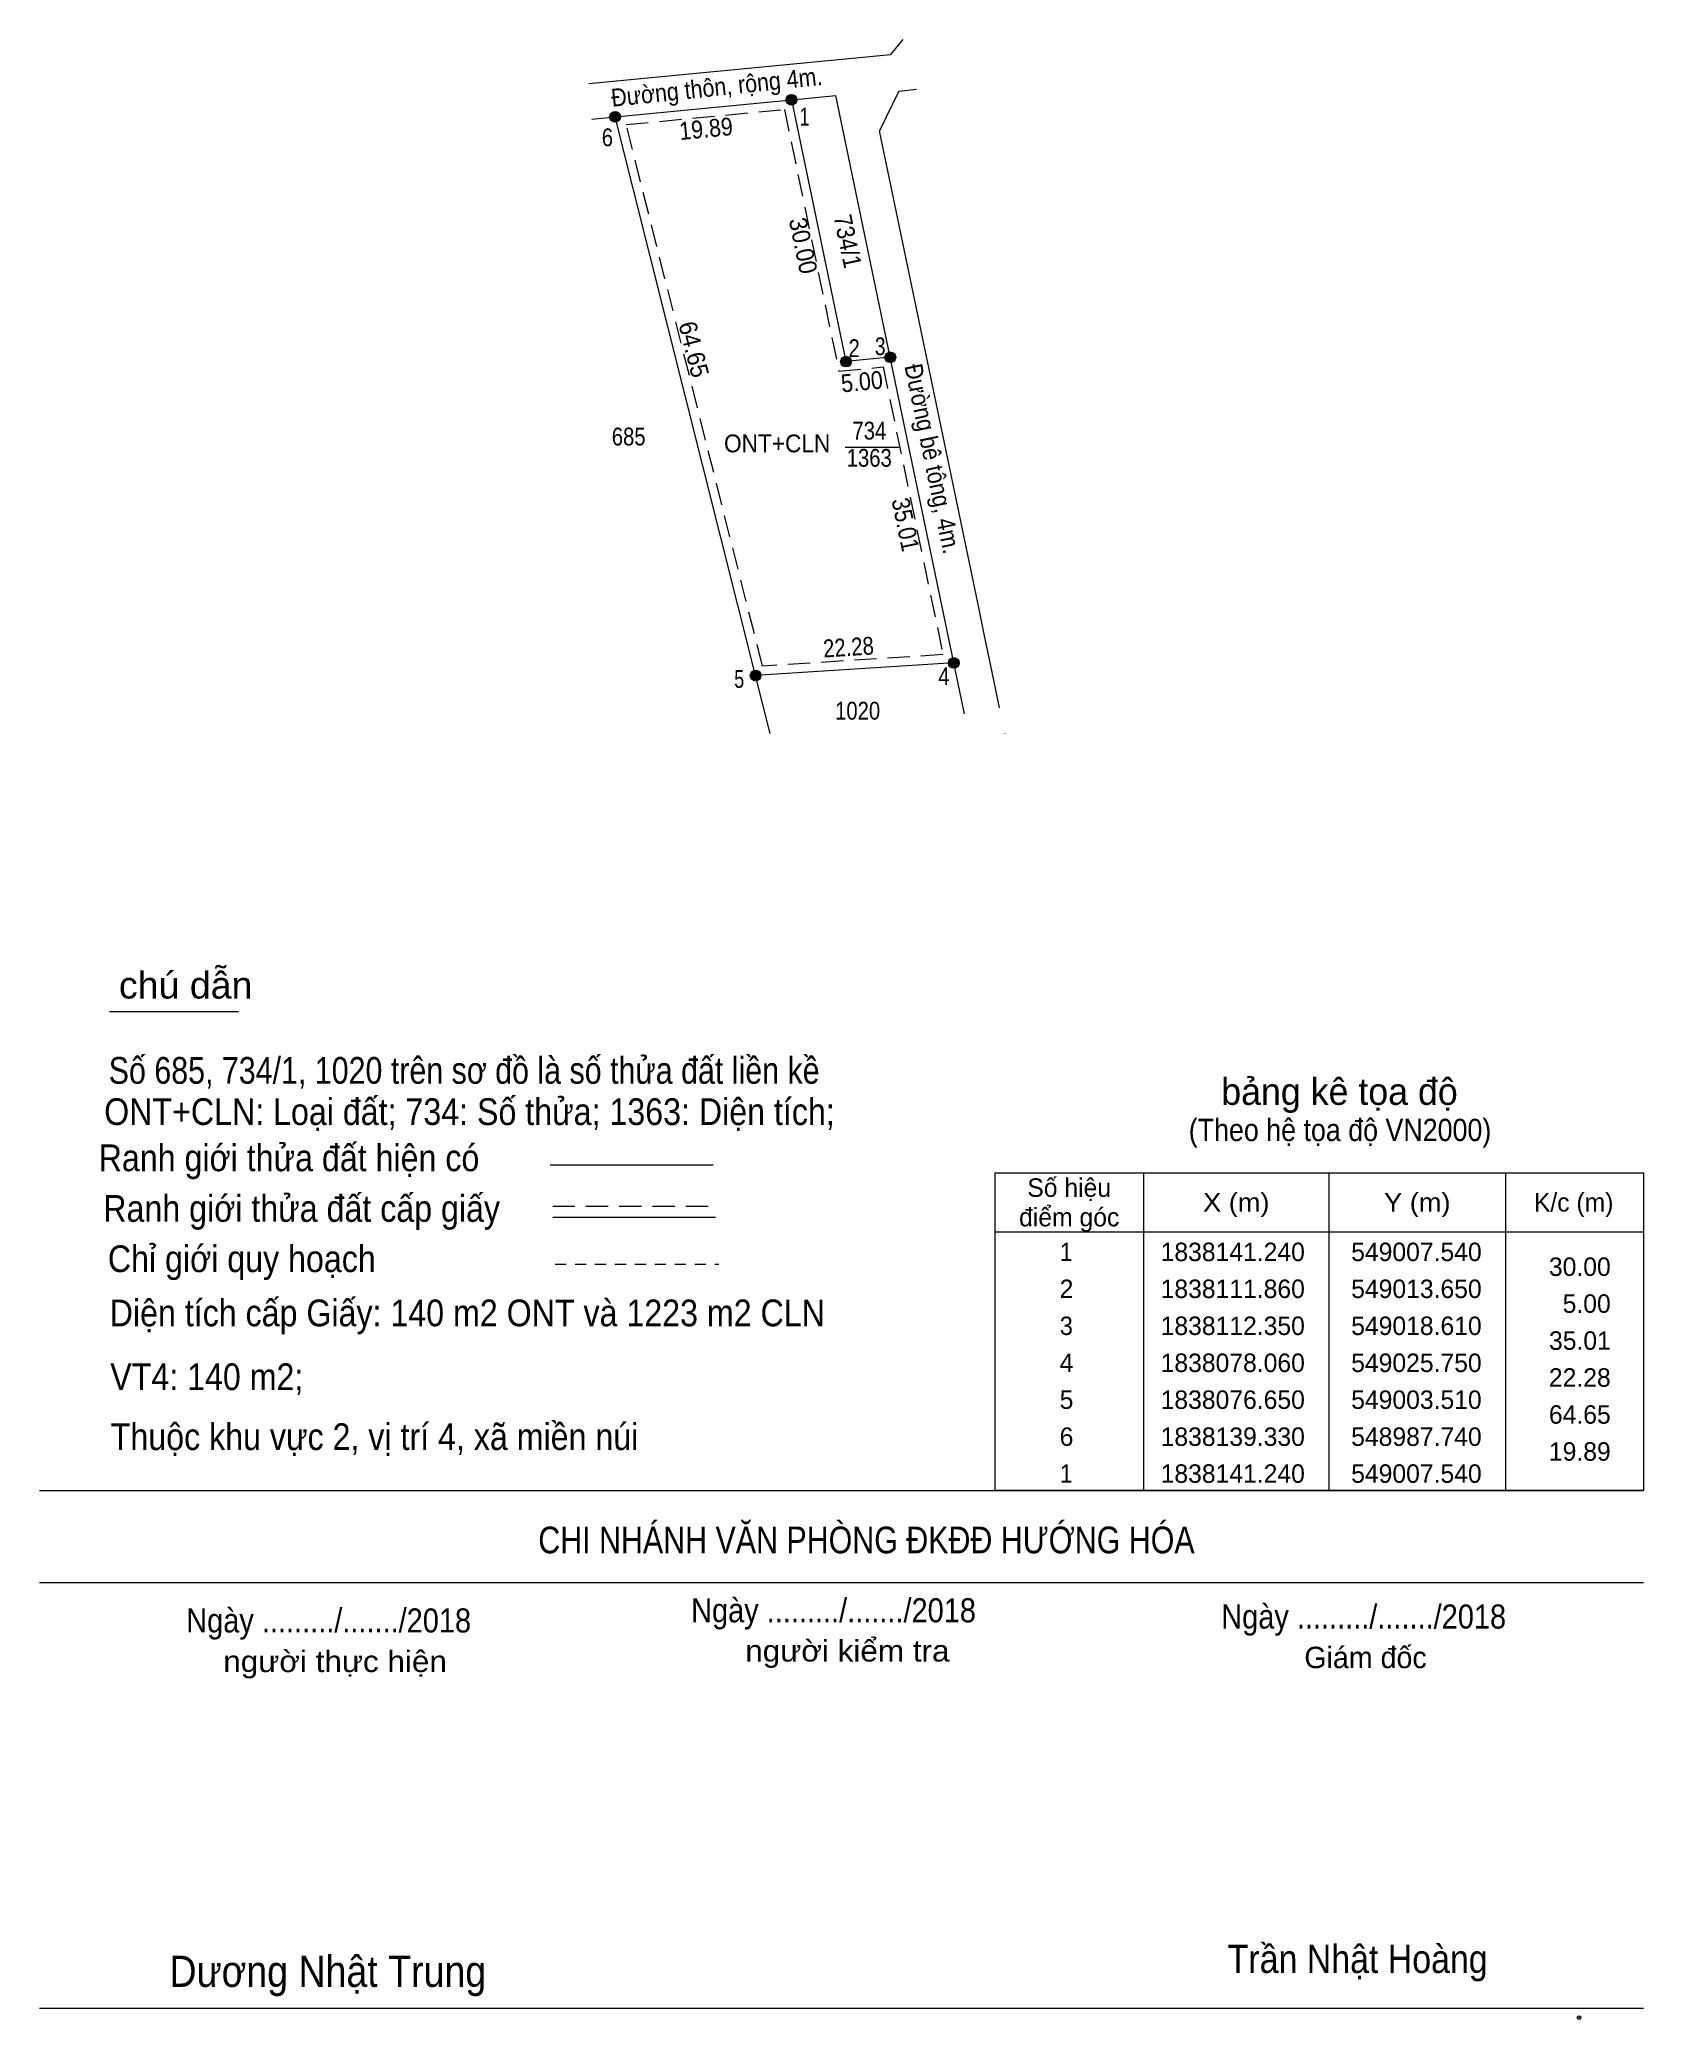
# Model space of a CAD drawing. Header units: metres. Extents: x 548923 to 549103, y 1837926 to 1838148.
import ezdxf
from ezdxf.enums import TextEntityAlignment as Align

# ---------------------------------------------------------------- set-up
doc = ezdxf.new("R2010")
doc.units = ezdxf.units.M
doc.header["$LTSCALE"] = 0.83
doc.header["$PDMODE"] = 32
doc.header["$PDSIZE"] = 0.415
doc.linetypes.add('MEDIUM_DASHED', pattern=[4.5, 3, -1.5])
doc.linetypes.add('SHORT_DASHED', pattern=[2.7, 1.5, -1.2])
for name, color, linetype, lineweight in [('1', 7, 'MEDIUM_DASHED', 13), ('10', 7, 'Continuous', 13), ('15', 7, 'Continuous', 13), ('17', 7, 'Continuous', 13), ('18', 7, 'Continuous', 13), ('6', 7, 'Continuous', 13), ('63', 7, 'Continuous', 13)]:
    doc.layers.add(name, color=color, linetype=linetype, lineweight=lineweight)
doc.layers.add('28', color=7, linetype='Continuous')

msp = doc.modelspace()

# ---------------------------------------------------------------- hatches: boundary and pattern name
at = {"layer": '15'}
for points in [[(549008.14, 1838141.24, 1), (549006.94, 1838141.24, 1)], [(548988.34, 1838139.33, 1), (548987.14, 1838139.33, 1)], [(549019.23, 1838112.35, 1), (549018.03, 1838112.35, 1)], [(549014.25, 1838111.86, 1), (549013.05, 1838111.86, 1)], [(549026.35, 1838078.06, 1), (549025.15, 1838078.06, 1)], [(549004.11, 1838076.65, 1), (549002.91, 1838076.65, 1)]]:
    msp.add_hatch(color=256, dxfattribs=at).paths.add_polyline_path(points)

# ---------------------------------------------------------------- linework, layer by layer
at = {"layer": '1'}
msp.add_lwpolyline([(549006.74, 1838140.16), (549012.85, 1838110.78), (549017.81, 1838111.27), (549024.54, 1838078.99), (549004.28, 1838077.7), (548988.99, 1838138.45)], close=True, dxfattribs=at)
at = {"layer": '10'}
for p, q in [((549003.51, 1838076.65), (548987.74, 1838139.33)), ((549005.15, 1838070.13), (549003.51, 1838076.65))]:
    msp.add_line(p, q, dxfattribs=at)
at = {"layer": '15'}
for p, q in [((548984.79, 1838143.06), (549018.66, 1838146.33)), ((549007.54, 1838141.24), (549013.65, 1838111.86)), ((549018.63, 1838112.35), (549013.65, 1838111.86))]:
    msp.add_line(p, q, dxfattribs=at)
msp.add_lwpolyline([(548985.14, 1838139.08), (548987.74, 1838139.33), (549007.54, 1838141.24), (549012.5, 1838141.72)], dxfattribs=at)
for centre in [(549007.54, 1838141.24), (548987.74, 1838139.33), (549018.63, 1838112.35), (549013.65, 1838111.86), (549025.75, 1838078.06), (549003.51, 1838076.65)]:
    msp.add_circle(centre, 0.6, dxfattribs=at)
at = {"layer": '17'}
msp.add_line((548930.99, 1838038.95), (548945.47, 1838038.95), dxfattribs=at)
at = {"layer": '18'}
for p, q in [((549020.03, 1838147.99), (549018.66, 1838146.33)), ((549018.63, 1838112.35), (549012.5, 1838141.72)), ((549019.57, 1838142.19), (549017.43, 1838137.75)), ((549019.58, 1838142.19), (549021.57, 1838142.42)), ((549028.63, 1838083.89), (549017.43, 1838137.75)), ((549025.75, 1838078.06), (549018.63, 1838112.35)), ((549029.17, 1838081.28), (549028.63, 1838083.89)), ((549030.06, 1838077.04), (549029.17, 1838081.28)), ((549026.95, 1838072.34), (549025.75, 1838078.06)), ((549030.52, 1838074.84), (549030.06, 1838077.04)), ((549030.9, 1838073.02), (549030.52, 1838074.84)), ((549031.49, 1838070.19), (549031.5, 1838070.14))]:
    msp.add_line(p, q, dxfattribs=at)
at = {"layer": '6'}
for p, q in [((548980.46, 1838021.74), (548998.74, 1838021.74)), ((548980.74, 1838015.88), (548999.02, 1838015.88)), ((548923.15, 1837985.21), (549103.15, 1837985.21)), ((548923.15, 1837974.89), (549103.15, 1837974.89)), ((549103.15, 1837927.09), (548923.15, 1837927.09))]:
    msp.add_line(p, q, dxfattribs=at)
at = {"layer": '6', "linetype": 'MEDIUM_DASHED'}
msp.add_line((548980.74, 1838017.12), (548999.14, 1838017.12), dxfattribs=at)
at = {"layer": '6'}
msp.add_point((549095.93, 1837926.09), dxfattribs=at)
at = {"layer": '63'}
for p, q in [((549013.58, 1838102.26), (549019.6, 1838102.26)), ((549025.75, 1838078.06), (549003.51, 1838076.65)), ((549047.04, 1838020.86), (549047.04, 1837985.21)), ((549067.86, 1838020.86), (549067.86, 1837985.21)), ((549087.68, 1838020.86), (549087.68, 1837985.21)), ((549030.38, 1838014.23), (549103.15, 1838014.23))]:
    msp.add_line(p, q, dxfattribs=at)
at = {"layer": '63', "linetype": 'SHORT_DASHED'}
msp.add_line((548981, 1838010.62), (548999.4, 1838010.62), dxfattribs=at)
at = {"layer": '63'}
msp.add_lwpolyline([(549030.38, 1838020.86), (549103.15, 1838020.86), (549103.15, 1837985.21), (549030.38, 1837985.21)], close=True, dxfattribs=at)

# ---------------------------------------------------------------- texts
at = {"layer": '1', "width": 0.9}
msp.add_text('734/1', height=2, rotation=281.748, dxfattribs=at).set_placement((549012.8679, 1838125.1686), align=Align.CENTER)
at = {"layer": '1'}
for s, width, p in [('734', 0.85, (549016.275, 1838103.12)), ('ONT+CLN', 0.95, (549005.93, 1838101.69)), ('1363', 0.85, (549016.265, 1838100.07)), ('1020', 0.85, (549014.96, 1838071.7))]:
    msp.add_text(s, height=2, dxfattribs=dict(at, width=width)).set_placement(p, align=Align.CENTER)
at = {"layer": '10', "width": 0.9}
msp.add_text('Đường thôn, rộng 4m.', height=2, rotation=5.956, dxfattribs=at).set_placement((548999.2462, 1838141.6845), align=Align.CENTER)
at = {"layer": '10', "width": 0.85}
msp.add_text('685', height=2, dxfattribs=at).set_placement((548989.265, 1838102.46), align=Align.CENTER)
at = {"layer": '28'}
msp.add_text('bảng kê tọa độ', height=3, dxfattribs=at).set_placement((549069.04, 1838028.48), align=Align.CENTER)
at = {"layer": '28', "width": 0.9}
msp.add_text('(Theo hệ tọa độ VN2000)', height=2.5, dxfattribs=at).set_placement((549069.1, 1838024.42), align=Align.CENTER)
msp.add_text('(Theo hệ tọa độ VN2000)', height=2.5, dxfattribs=at).set_placement((549069.1, 1838024.42), align=Align.CENTER)
at = {"layer": '6'}
for s, height, width, p in [('chú dẫn', 3, 1.05, (548939.545, 1838040.41)), ('Ranh giới thửa đất hiện có ', 3, 0.9, (548951.645, 1838021.04)), ('Ranh giới thửa đất cấp giấy', 3, 0.9, (548952.565, 1838015.36)), ('Chỉ giới quy hoạch', 3, 0.9, (548945.845, 1838009.72)), ('CHI NHÁNH VĂN PHÒNG ĐKĐĐ HƯỚNG HÓA', 3, 0.85, (549015.95, 1837978.17)), ('Ngày ........./......./2018', 2.7, 0.9, (549012.255, 1837970.43)), ('Ngày ........./......./2018', 2.7, 0.9, (548955.595, 1837969.29)), ('Ngày ........./......./2018', 2.7, 0.9, (549071.755, 1837969.73)), ('người kiểm tra', 2.4, 1.1, (549013.81, 1837966.03)), ('người thực hiện', 2.4, 1.1, (548956.315, 1837964.85)), ('Dương Nhật Trung', 3.5, 0.9, (548955.5, 1837929.53)), ('Trần Nhật Hoàng', 3.16, 0.9, (549071.08, 1837931.09))]:
    msp.add_text(s, height=height, dxfattribs=dict(at, width=width)).set_placement(p, align=Align.CENTER)
for s, width, p in [('Số 685, 734/1, 1020 trên sơ đồ là số thửa đất liền kề', 0.85, (548930.91, 1838030.85)), ('ONT+CLN: Loại đất; 734: Số thửa; 1363: Diện tích;', 0.9, (548930.4, 1838026.22)), ('Diện tích cấp Giấy: 140 m2 ONT và 1223 m2 CLN', 0.9, (548931.02, 1838003.64)), ('VT4: 140 m2; ', 0.9, (548931.08, 1837996.48)), ('Thuộc khu vực 2, vị trí 4, xã miền núi', 0.9, (548931.14, 1837989.76))]:
    msp.add_text(s, height=3, dxfattribs=dict(at, width=width)).set_placement(p)
msp.add_text('Giám đốc', height=2.4, dxfattribs=at).set_placement((549071.96, 1837965.29), align=Align.CENTER)
at = {"layer": '63'}
for s, width, p in [(' 1', 0.75, (549009.56, 1838138.35)), (' 6', 0.85, (548987.51, 1838136.03)), (' 2', 0.85, (549015.2, 1838112.37)), (' 3', 0.8, (549018.09, 1838112.58)), (' 4', 0.85, (549025.27, 1838075.57)), ('5', 0.75, (549002.23, 1838075.26))]:
    msp.add_text(s, height=2, dxfattribs=dict(at, width=width)).set_placement(p, align=Align.RIGHT)
for s, rotation, width, p in [('19.89', 5.51, 0.9, (548998.039, 1838137.0064)), ('30.00', 281.748, 0.95, (549007.8746, 1838124.6686)), ('64.65', 284.127, 0.95, (548995.6116, 1838112.9941)), ('5.00', 5.619, 0.9, (549015.5371, 1838108.63)), ('Đường bê tông, 4m.', 281.747, 0.9, (549022.4073, 1838100.7736)), ('35.01', 281.753, 0.9, (549019.362, 1838093.3887)), ('22.28', 3.628, 0.85, (549013.9967, 1838078.8456))]:
    msp.add_text(s, height=2, rotation=rotation, dxfattribs=dict(at, width=width)).set_placement(p, align=Align.CENTER)
for s, p in [('Số hiệu', (549038.705, 1838018.16)), ('K/c (m)', (549095.32, 1838016.51)), ('điểm góc', (549038.705, 1838014.85)), ('1838141.240', (549057.06, 1838010.95)), ('549007.540', (549077.675, 1838010.95)), (' 2', (549038.02, 1838006.81)), ('1838111.860', (549057.06, 1838006.81)), ('549013.650', (549077.675, 1838006.81)), ('1838112.350', (549057.06, 1838002.66)), ('549018.610', (549077.675, 1838002.66)), (' 4', (549038.015, 1837998.51)), ('1838078.060', (549057.06, 1837998.51)), ('549025.750', (549077.675, 1837998.51)), (' 5', (549038.02, 1837994.37)), ('1838076.650', (549057.06, 1837994.37)), ('549003.510', (549077.675, 1837994.37)), (' 6', (549038.02, 1837990.22)), ('1838139.330', (549057.06, 1837990.22)), ('548987.740', (549077.675, 1837990.22)), ('1838141.240', (549057.06, 1837986.08)), ('549007.540', (549077.675, 1837986.08))]:
    msp.add_text(s, height=2.073, dxfattribs=at).set_placement(p, align=Align.CENTER)
for s, width, p in [('X (m)', 1.1, (549057.455, 1838016.51)), ('Y (m)', 1.1, (549077.77, 1838016.51)), (' 1', 0.9, (549038.02, 1838010.95)), (' 3', 0.95, (549038.02, 1838002.66)), (' 1', 0.9, (549038.02, 1837986.08))]:
    msp.add_text(s, height=2.073, dxfattribs=dict(at, width=width)).set_placement(p, align=Align.CENTER)
for s, p in [('30.00', (549099.48, 1838009.29)), ('5.00', (549099.48, 1838005.15)), ('35.01', (549099.49, 1838001)), ('22.28', (549099.48, 1837996.86)), ('64.65', (549099.48, 1837992.71)), ('19.89', (549099.48, 1837988.56))]:
    msp.add_text(s, height=2.073, dxfattribs=at).set_placement(p, align=Align.RIGHT)

doc.saveas('drawing.dxf')
